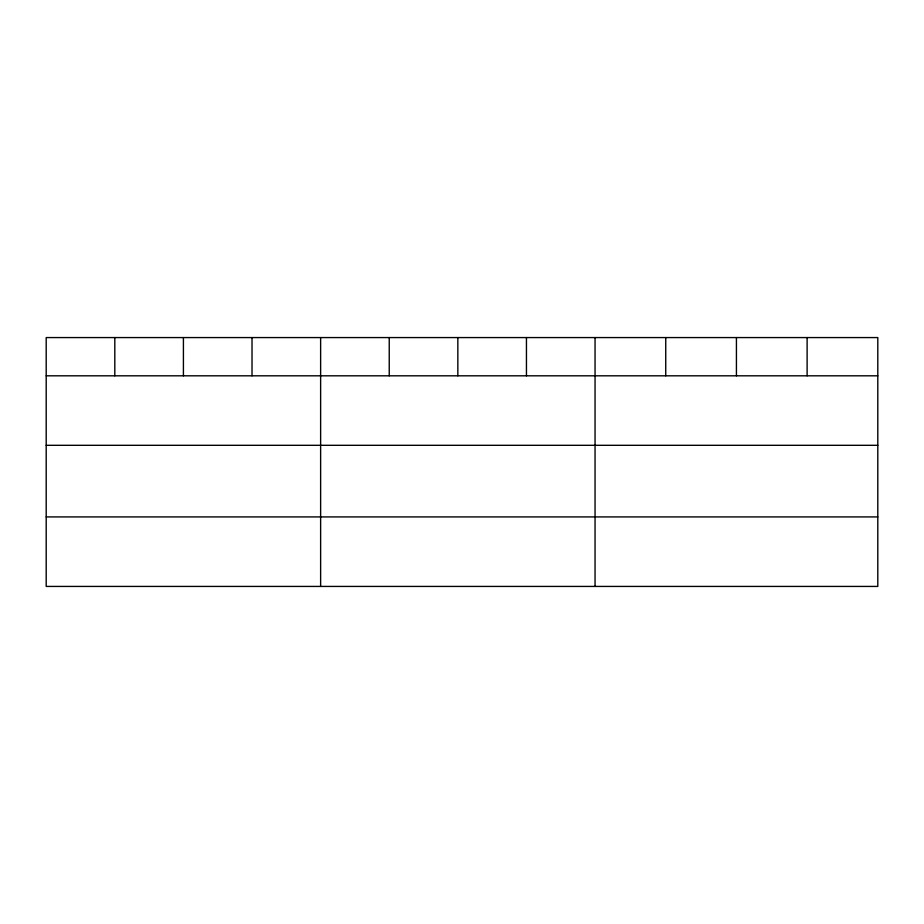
<?xml version="1.0" encoding="UTF-8"?>
<svg xmlns="http://www.w3.org/2000/svg" width="924" height="924" viewBox="0 0 924 924"><rect width="100%" height="100%" fill="white"/><g stroke="black" fill="none" stroke-linecap="round" stroke-linejoin="round"><path stroke-width="1.39" d="M877.8 445.31L877.8 337.572L46.2 337.572L46.2 586.428L877.8 586.428L877.8 445.31L46.2 445.31M46.2 375.814L877.8 375.814M46.2 516.92L877.8 516.92M807.114 337.572L807.114 375.814M736.428 337.572L736.428 375.814M665.742 337.572L665.742 375.814M595.056 337.572L595.056 586.428M526.449 337.572L526.449 375.814M457.842 337.572L457.842 375.814M389.235 337.572L389.235 375.814M320.628 337.572L320.628 586.428M252.021 337.572L252.021 375.814M183.414 337.572L183.414 375.814M114.807 337.572L114.807 375.814"/></g></svg>
